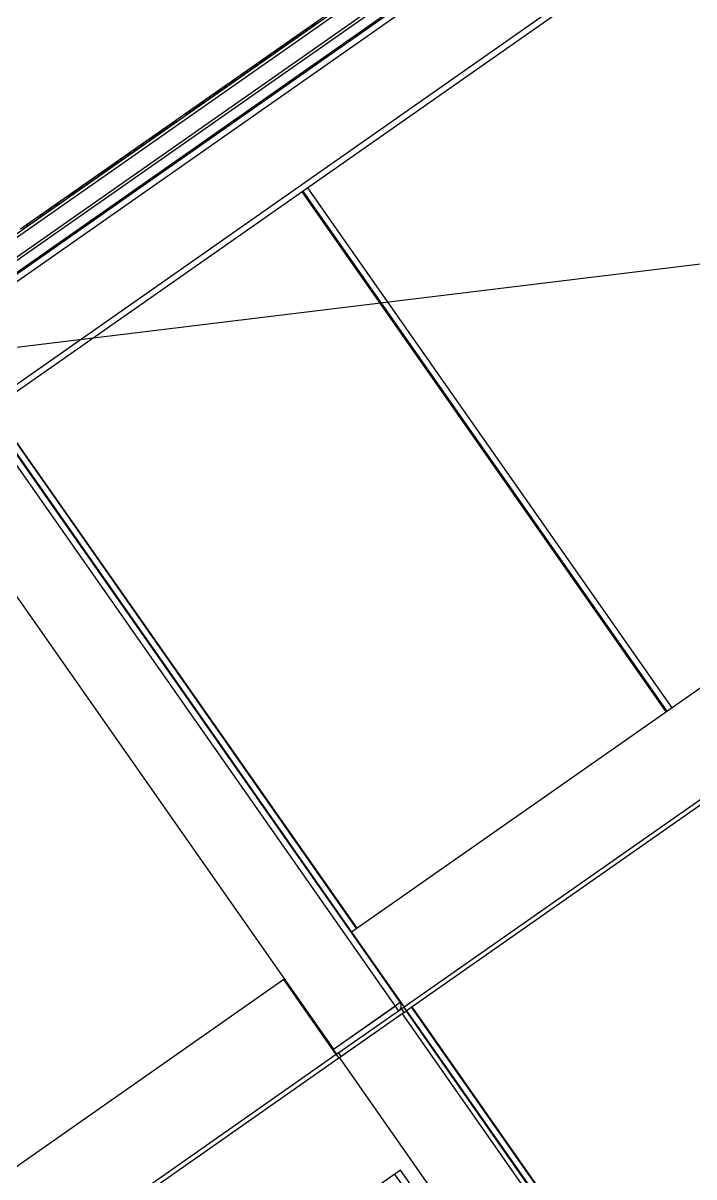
# Model space of a CAD drawing. Header units: millimetres. Extents: x 152904052 to 153933663, y 538271515 to 539240469.
# Drawn here: x 153466419 to 153466873, y 538579636 to 538580417 of the extents above; entities that cross this region are included whole.
import ezdxf

# ---------------------------------------------------------------- set-up
doc = ezdxf.new("R2010")
doc.units = ezdxf.units.MM
doc.layers.add('POWR', color=5, linetype='Continuous')
doc.layers.add('SCHM', color=9, linetype='Continuous')

msp = doc.modelspace()

# ---------------------------------------------------------------- linework, layer by layer
at = {"layer": 'POWR', "color": 7}
for p, q in [((153466325.01, 538580208.99), (153467221.16, 538580836.48)), ((153466325.52, 538580211.91), (153467218.24, 538580836.99)), ((153467225.2, 538580826), (153466333.48, 538580201.61)), ((153467226.34, 538580824.36), (153466334.63, 538580199.97)), ((153467214.87, 538580807.11), (153464552.63, 538578942.98)), ((153467217.22, 538580803.75), (153464554.98, 538578939.63)), ((153465908.45, 538579893.81), (153467206.81, 538580802.93)), ((153467267, 538580769.27), (153464570.35, 538578881.05)), ((153467239.86, 538580745.26), (153466390.73, 538580150.69)), ((153466416.88, 538580277.41), (153466649.15, 538580440.04)), ((153466612.97, 538580413.3), (153466613.03, 538580413.22)), ((153466614.19, 538580414.15), (153466614.24, 538580414.07)), ((153466617.51, 538580416.49), (153466617.57, 538580416.4)), ((153466601.43, 538580405.22), (153466602.09, 538580405.69)), ((153466602.39, 538580405.9), (153466606.54, 538580408.8)), ((153466606.54, 538580408.8), (153466607.96, 538580409.79)), ((153466606.54, 538580408.8), (153466606.6, 538580408.72)), ((153466608.1, 538580409.89), (153466608.16, 538580409.81)), ((153466590.15, 538580397.33), (153466590.21, 538580397.24)), ((153466591.12, 538580398), (153466591.18, 538580397.92)), ((153466594.12, 538580400.1), (153466594.17, 538580400.02)), ((153466596.23, 538580401.58), (153466596.29, 538580401.5)), ((153466599.06, 538580403.56), (153466599.11, 538580403.48)), ((153466579.25, 538580389.7), (153466579.31, 538580389.61)), ((153466580.22, 538580390.37), (153466580.28, 538580390.29)), ((153466582.43, 538580391.92), (153466582.48, 538580391.84)), ((153466583.48, 538580392.66), (153466583.54, 538580392.58)), ((153466583.63, 538580392.76), (153466587.89, 538580395.74)), ((153467485.45, 538580392.78), (153466640.91, 538579801.42)), ((153466568.14, 538580381.91), (153466568.2, 538580381.83)), ((153466570.35, 538580383.46), (153466570.41, 538580383.38)), ((153466571.32, 538580384.14), (153466571.37, 538580384.06)), ((153466573.01, 538580385.32), (153466573.07, 538580385.24)), ((153466574.23, 538580386.18), (153466574.29, 538580386.09)), ((153466575.28, 538580386.92), (153466575.34, 538580386.83)), ((153466576.34, 538580387.66), (153466576.4, 538580387.57)), ((153466556.58, 538580373.82), (153466556.63, 538580373.73)), ((153466561.51, 538580377.27), (153466561.57, 538580377.19)), ((153466548.26, 538580367.99), (153466548.31, 538580367.91)), ((153466551.64, 538580370.36), (153466551.7, 538580370.28)), ((153466554.34, 538580372.25), (153466554.4, 538580372.17)), ((153466555.4, 538580372.99), (153466555.46, 538580372.91)), ((153466536, 538580359.41), (153466536.06, 538580359.33)), ((153466542.04, 538580363.64), (153466542.1, 538580363.56)), ((153466543.29, 538580364.51), (153466544.88, 538580365.63)), ((153466544.88, 538580365.63), (153466544.94, 538580365.55)), ((153466522.77, 538580350.14), (153466522.82, 538580350.06)), ((153466528.86, 538580354.41), (153466528.92, 538580354.33)), ((153466529.96, 538580355.18), (153466530.02, 538580355.1)), ((153466531.07, 538580355.96), (153466531.13, 538580355.87)), ((153466533.73, 538580357.82), (153466533.79, 538580357.74)), ((153466513.08, 538580343.36), (153466513.14, 538580343.28)), ((153466515.62, 538580345.14), (153466515.68, 538580345.06)), ((153466504.1, 538580337.07), (153466508.34, 538580340.04)), ((153466504.1, 538580337.07), (153466504.15, 538580336.99)), ((153466508.48, 538580340.14), (153466508.54, 538580340.06)), ((153467520.96, 538580342.07), (153466676.41, 538579750.72)), ((153467522.74, 538580339.53), (153466678.19, 538579748.18)), ((153466491.05, 538580327.93), (153466491.1, 538580327.85)), ((153466492.11, 538580328.67), (153466492.16, 538580328.59)), ((153466493.8, 538580329.86), (153466493.86, 538580329.78)), ((153466496.08, 538580331.45), (153466496.13, 538580331.37)), ((153466498.35, 538580333.05), (153466498.41, 538580332.96)), ((153466483.19, 538580322.43), (153466488.68, 538580326.27)), ((153466488.93, 538580326.45), (153466488.99, 538580326.37)), ((153466463.66, 538580308.75), (153466468.36, 538580312.05)), ((153466468.71, 538580312.29), (153466468.77, 538580312.21)), ((153466473.31, 538580315.51), (153466473.37, 538580315.43)), ((153466475.85, 538580317.29), (153466475.91, 538580317.21)), ((153466456.14, 538580303.49), (153466456.2, 538580303.41)), ((153466463.66, 538580308.75), (153466463.71, 538580308.67)), ((153466611.17, 538580305.04), (153466857.57, 538579953.13)), ((153466443.43, 538580294.59), (153466448.75, 538580298.32)), ((153466449, 538580298.49), (153466449.05, 538580298.41)), ((153466451.16, 538580300), (153466451.21, 538580299.92)), ((153466453.87, 538580301.9), (153466453.92, 538580301.82)), ((153466853.89, 538579950.55), (153466607.48, 538580302.46)), ((153466607.89, 538580302.75), (153466854.3, 538579950.84)), ((153466434.5, 538580288.34), (153466434.56, 538580288.26)), ((153466436.08, 538580289.44), (153466436.13, 538580289.36)), ((153466437.13, 538580290.18), (153466437.19, 538580290.1)), ((153466440.75, 538580292.71), (153466440.8, 538580292.63)), ((153466441.71, 538580293.39), (153466441.77, 538580293.31)), ((153466443.16, 538580294.4), (153466443.22, 538580294.32)), ((153466423.43, 538580280.58), (153466428.61, 538580284.21)), ((153466428.93, 538580284.44), (153466428.99, 538580284.36)), ((153466431.84, 538580286.48), (153466431.9, 538580286.39)), ((153466432.81, 538580287.15), (153466432.87, 538580287.07)), ((153466397.78, 538580155.62), (153466644.19, 538579803.72)), ((153466644.59, 538579804), (153466398.19, 538580155.91)), ((153466393.08, 538580147.33), (153466670.35, 538579751.35)), ((153466394.5, 538580153.33), (153466640.91, 538579801.42)), ((153466396.44, 538580149.68), (153466673.71, 538579753.71)), ((153466351.39, 538580118.14), (153466628.66, 538579722.16)), ((153466640.91, 538579801.42), (153466676.41, 538579750.72)), ((153466595.04, 538579769.3), (153465739.84, 538579170.49)), ((153466630.54, 538579718.59), (153466595.04, 538579769.3)), ((153466628.66, 538579722.16), (153466670.35, 538579751.35)), ((153466670.41, 538579751.27), (153466628.71, 538579722.08)), ((153466674.83, 538579749.49), (153466632.24, 538579719.66)), ((153466673.71, 538579753.71), (153466670.35, 538579751.35)), ((153466670.41, 538579751.27), (153466672.7, 538579747.99)), ((153466676.47, 538579750.63), (153466674.83, 538579749.49)), ((153466676.55, 538579747.03), (153466674.83, 538579749.49)), ((153466678.19, 538579748.18), (153466676.41, 538579750.72)), ((153466681.47, 538579750.47), (153466868.11, 538579483.92)), ((153466868.52, 538579484.2), (153466681.88, 538579750.76)), ((153466672.7, 538579747.99), (153466631.01, 538579718.8)), ((153466675.24, 538579746.11), (153466632.73, 538579716.34)), ((153466676.55, 538579747.03), (153466633.96, 538579717.2)), ((153466675.24, 538579746.11), (153466862, 538579479.4)), ((153466676.55, 538579747.03), (153466677.78, 538579747.89)), ((153466678.19, 538579748.18), (153466677.78, 538579747.89)), ((153466677.78, 538579747.89), (153466864.49, 538579481.24)), ((153466678.19, 538579748.18), (153466864.83, 538579481.62)), ((153466649.44, 538579736.59), (153466649.38, 538579736.67)), ((153466649.54, 538579736.78), (153466649.6, 538579736.7)), ((153466651.24, 538579737.85), (153466651.18, 538579737.93)), ((153466652.88, 538579739), (153466652.82, 538579739.08)), ((153466652.98, 538579739.19), (153466653.04, 538579739.11)), ((153466630.54, 538579718.59), (153465775.35, 538579119.78)), ((153466631.01, 538579718.8), (153466628.71, 538579722.08)), ((153466630.54, 538579718.59), (153466632.32, 538579716.06)), ((153466631.01, 538579718.8), (153466630.6, 538579718.51)), ((153466633.96, 538579717.2), (153466632.24, 538579719.66)), ((153466632.32, 538579716.06), (153465777.12, 538579117.24)), ((153466632.73, 538579716.34), (153466632.32, 538579716.06)), ((153466632.73, 538579716.34), (153466819.48, 538579449.63)), ((153466674.05, 538579640.41), (153466342.3, 538579408.12)), ((153466794.5, 538579468.39), (153466674.05, 538579640.41)), ((153466790.57, 538579465.64), (153466670.12, 538579637.66))]:
    msp.add_line(p, q, dxfattribs=at)
for radius in [0.1, 4.1]:
    msp.add_arc((153466670.35, 538579751.35), radius, 304.99999, 34.99999, dxfattribs=at)
for points, knots in [([(153466612.68, 538580413.1), (153466612.51, 538580412.98), (153466611.98, 538580412.61), (153466611.4, 538580412.21), (153466611.32, 538580412.15), (153466611.27, 538580412.12)], [0, 0, 0, 0, 0.185295, 0.570588, 1, 1, 1, 1]), ([(153466615.24, 538580414.89), (153466615.02, 538580414.74), (153466614.59, 538580414.44), (153466613.97, 538580414), (153466613.43, 538580413.63), (153466613.04, 538580413.35), (153466612.99, 538580413.32), (153466612.97, 538580413.3)], [0, 0, 0, 0, 0.198322, 0.378488, 0.552347, 0.763981, 1, 1, 1, 1]), ([(153466616.3, 538580415.63), (153466616.26, 538580415.61), (153466616.18, 538580415.55), (153466615.76, 538580415.26), (153466615.36, 538580414.98), (153466615.04, 538580414.75), (153466614.74, 538580414.54), (153466614.49, 538580414.37), (153466614.32, 538580414.25), (153466614.2, 538580414.17), (153466614.19, 538580414.16), (153466614.19, 538580414.15)], [0, 0, 0, 0, 0.201167, 0.403831, 0.503378, 0.598958, 0.684959, 0.766209, 0.838872, 0.91563, 1, 1, 1, 1]), ([(153466617.51, 538580416.49), (153466617.47, 538580416.45), (153466617.37, 538580416.39), (153466616.78, 538580415.97), (153466616.06, 538580415.47), (153466615.51, 538580415.08), (153466615.24, 538580414.89)], [0, 0, 0, 0, 0.2796075, 0.5632582, 0.7841437, 1, 1, 1, 1]), ([(153466602.25, 538580405.8), (153466602.26, 538580405.81), (153466602.34, 538580405.86), (153466601.79, 538580405.47), (153466601.09, 538580404.98), (153466600.44, 538580404.53), (153466600.31, 538580404.44)], [0, 0, 0, 0, 0.107216, 0.503754, 0.902427, 1, 1, 1, 1]), ([(153466610.99, 538580411.91), (153466610.55, 538580411.61), (153466609.47, 538580410.85), (153466608.33, 538580410.06), (153466608.18, 538580409.95), (153466608.1, 538580409.89)], [0, 0, 0, 0, 0.240939, 0.600165, 1, 1, 1, 1]), ([(153466589.87, 538580397.13), (153466589.8, 538580397.08), (153466589.12, 538580396.6), (153466588.29, 538580396.02), (153466588.12, 538580395.9), (153466588.03, 538580395.84)], [0, 0, 0, 0, 0.046306, 0.500551, 1, 1, 1, 1]), ([(153466590.83, 538580397.8), (153466590.69, 538580397.71), (153466590.22, 538580397.37), (153466590.18, 538580397.35), (153466590.15, 538580397.33)], [0, 0, 0, 0, 0.290735, 1, 1, 1, 1]), ([(153466595.09, 538580400.78), (153466594.69, 538580400.51), (153466593.94, 538580399.98), (153466592.85, 538580399.22), (153466591.93, 538580398.57), (153466591.25, 538580398.09), (153466591.16, 538580398.03), (153466591.12, 538580398)], [0, 0, 0, 0, 0.195561, 0.375771, 0.551379, 0.764917, 1, 1, 1, 1]), ([(153466596.23, 538580401.58), (153466596.19, 538580401.55), (153466596.11, 538580401.5), (153466595.69, 538580401.21), (153466595.29, 538580400.92), (153466594.97, 538580400.7), (153466594.67, 538580400.49), (153466594.42, 538580400.32), (153466594.25, 538580400.19), (153466594.14, 538580400.12), (153466594.12, 538580400.11), (153466594.12, 538580400.1)], [0, 0, 0, 0, 0.199643, 0.398707, 0.496941, 0.592211, 0.679121, 0.762169, 0.836644, 0.914884, 1, 1, 1, 1]), ([(153466599.06, 538580403.56), (153466598.98, 538580403.51), (153466598.81, 538580403.39), (153466597.78, 538580402.67), (153466596.51, 538580401.78), (153466595.56, 538580401.11), (153466595.09, 538580400.78)], [0, 0, 0, 0, 0.281546, 0.564293, 0.784058, 1, 1, 1, 1]), ([(153466600.02, 538580404.24), (153466599.98, 538580404.21), (153466599.93, 538580404.17), (153466599.41, 538580403.81), (153466599.34, 538580403.76)], [0, 0, 0, 0, 0.86747, 1, 1, 1, 1]), ([(153466579.25, 538580389.7), (153466579.18, 538580389.64), (153466579.03, 538580389.54), (153466578.23, 538580388.98), (153466577.83, 538580388.7)], [0, 0, 0, 0, 0.504685, 1, 1, 1, 1]), ([(153466580.22, 538580390.37), (153466580.18, 538580390.34), (153466580.13, 538580390.31), (153466579.61, 538580389.94), (153466579.54, 538580389.9)], [0, 0, 0, 0, 0.86881, 1, 1, 1, 1]), ([(153466582.43, 538580391.92), (153466582.36, 538580391.87), (153466582.22, 538580391.77), (153466581.48, 538580391.26), (153466580.76, 538580390.75), (153466580.51, 538580390.57)], [0, 0, 0, 0, 0.398441, 0.795092, 1, 1, 1, 1]), ([(153466583.48, 538580392.66), (153466583.44, 538580392.63), (153466583.38, 538580392.58), (153466582.88, 538580392.24), (153466582.71, 538580392.12)], [0, 0, 0, 0, 0.664642, 1, 1, 1, 1]), ([(153466562.79, 538580378.17), (153466563.16, 538580378.43), (153466564.27, 538580379.2), (153466566.01, 538580380.42), (153466567.36, 538580381.37), (153466567.86, 538580381.71)], [0, 0, 0, 0, 0.241234, 0.720278, 1, 1, 1, 1]), ([(153466570.06, 538580383.26), (153466569.97, 538580383.19), (153466569.25, 538580382.69), (153466568.41, 538580382.1), (153466568.23, 538580381.98), (153466568.14, 538580381.91)], [0, 0, 0, 0, 0.0661012, 0.5140051, 1, 1, 1, 1]), ([(153466571.03, 538580383.94), (153466570.89, 538580383.84), (153466570.42, 538580383.51), (153466570.38, 538580383.48), (153466570.35, 538580383.46)], [0, 0, 0, 0, 0.293479, 1, 1, 1, 1]), ([(153466572.73, 538580385.12), (153466572.55, 538580385), (153466572.03, 538580384.64), (153466571.45, 538580384.23), (153466571.36, 538580384.17), (153466571.32, 538580384.14)], [0, 0, 0, 0, 0.187819, 0.577045, 1, 1, 1, 1]), ([(153466573.94, 538580385.98), (153466573.8, 538580385.88), (153466573.45, 538580385.63), (153466573.09, 538580385.38), (153466573.04, 538580385.34), (153466573.01, 538580385.32)], [0, 0, 0, 0, 0.249155, 0.608844, 1, 1, 1, 1]), ([(153466575.28, 538580386.92), (153466575.18, 538580386.84), (153466574.98, 538580386.7), (153466574.69, 538580386.5), (153466574.45, 538580386.33), (153466574.26, 538580386.2), (153466574.24, 538580386.18), (153466574.23, 538580386.18)], [0, 0, 0, 0, 0.193235, 0.373767, 0.551009, 0.766025, 1, 1, 1, 1]), ([(153466576.34, 538580387.66), (153466576.32, 538580387.64), (153466576.28, 538580387.61), (153466576, 538580387.42), (153466575.66, 538580387.18), (153466575.41, 538580387), (153466575.28, 538580386.92)], [0, 0, 0, 0, 0.28369, 0.564887, 0.783362, 1, 1, 1, 1]), ([(153466577.54, 538580388.5), (153466577.54, 538580388.5), (153466577.56, 538580388.51), (153466577.36, 538580388.37), (153466576.91, 538580388.06), (153466576.63, 538580387.86)], [0, 0, 0, 0, 0.047306, 0.388103, 1, 1, 1, 1]), ([(153466556.44, 538580373.72), (153466556.45, 538580373.72), (153466556.47, 538580373.74), (153466556.38, 538580373.68), (153466556.23, 538580373.57), (153466556, 538580373.41), (153466555.72, 538580373.22), (153466555.5, 538580373.07), (153466555.4, 538580372.99)], [0, 0, 0, 0, 0.135514, 0.312166, 0.486181, 0.658258, 0.828751, 1, 1, 1, 1]), ([(153466561.51, 538580377.27), (153466561.42, 538580377.2), (153466561.22, 538580377.07), (153466559.92, 538580376.16), (153466558.38, 538580375.08), (153466557.27, 538580374.3), (153466556.74, 538580373.93)], [0, 0, 0, 0, 0.291481, 0.577385, 0.799134, 1, 1, 1, 1]), ([(153466562.47, 538580377.95), (153466562.49, 538580377.96), (153466562.56, 538580378), (153466562.29, 538580377.82), (153466561.86, 538580377.52), (153466561.8, 538580377.47)], [0, 0, 0, 0, 0.190558, 0.884747, 1, 1, 1, 1]), ([(153466544.88, 538580365.63), (153466545.81, 538580366.28), (153466546.86, 538580367.02), (153466547.85, 538580367.71), (153466547.97, 538580367.79)], [0, 0, 0, 0, 0.8794, 1, 1, 1, 1]), ([(153466551.35, 538580370.16), (153466550.84, 538580369.8), (153466549.69, 538580368.99), (153466548.5, 538580368.16), (153466548.34, 538580368.05), (153466548.26, 538580367.99)], [0, 0, 0, 0, 0.276376, 0.625984, 1, 1, 1, 1]), ([(153466554.05, 538580372.05), (153466553.98, 538580372), (153466553.47, 538580371.64), (153466552.67, 538580371.08), (153466551.8, 538580370.47), (153466551.7, 538580370.4), (153466551.64, 538580370.36)], [0, 0, 0, 0, 0.048282, 0.319575, 0.647967, 1, 1, 1, 1]), ([(153466555.4, 538580372.99), (153466555.29, 538580372.92), (153466555.09, 538580372.77), (153466554.8, 538580372.57), (153466554.56, 538580372.4), (153466554.38, 538580372.28), (153466554.35, 538580372.26), (153466554.34, 538580372.25)], [0, 0, 0, 0, 0.190803, 0.37176, 0.550839, 0.767471, 1, 1, 1, 1]), ([(153466534.66, 538580358.47), (153466534.63, 538580358.45), (153466534.4, 538580358.29), (153466534.1, 538580358.08), (153466533.79, 538580357.86), (153466533.75, 538580357.83), (153466533.73, 538580357.82)], [0, 0, 0, 0, 0.055296, 0.35897, 0.671266, 1, 1, 1, 1]), ([(153466536, 538580359.41), (153466535.85, 538580359.3), (153466535.54, 538580359.08), (153466535.19, 538580358.84), (153466534.98, 538580358.7), (153466534.96, 538580358.68), (153466534.95, 538580358.67)], [0, 0, 0, 0, 0.279043, 0.549923, 0.768681, 1, 1, 1, 1]), ([(153466537.03, 538580360.13), (153466537.04, 538580360.14), (153466537.09, 538580360.17), (153466537, 538580360.11), (153466536.77, 538580359.95), (153466536.43, 538580359.71), (153466536.15, 538580359.51), (153466536, 538580359.41)], [0, 0, 0, 0, 0.077223, 0.31542, 0.545317, 0.771433, 1, 1, 1, 1]), ([(153466538.25, 538580360.98), (153466538.25, 538580360.98), (153466538.24, 538580360.98), (153466538.02, 538580360.83), (153466537.71, 538580360.6), (153466537.42, 538580360.4), (153466537.32, 538580360.33)], [0, 0, 0, 0, 0.161116, 0.4945, 0.820886, 1, 1, 1, 1]), ([(153466539.95, 538580362.17), (153466539.88, 538580362.13), (153466539.75, 538580362.04), (153466539.16, 538580361.62), (153466538.63, 538580361.25), (153466538.53, 538580361.18)], [0, 0, 0, 0, 0.437424, 0.900221, 1, 1, 1, 1]), ([(153466540.91, 538580362.85), (153466540.88, 538580362.82), (153466540.83, 538580362.79), (153466540.35, 538580362.45), (153466540.23, 538580362.37)], [0, 0, 0, 0, 0.761279, 1, 1, 1, 1]), ([(153466542.04, 538580363.64), (153466542, 538580363.61), (153466541.93, 538580363.56), (153466541.42, 538580363.2), (153466541.2, 538580363.05)], [0, 0, 0, 0, 0.574403, 1, 1, 1, 1]), ([(153466543.13, 538580364.4), (153466543.09, 538580364.37), (153466543.02, 538580364.33), (153466542.54, 538580363.99), (153466542.33, 538580363.84)], [0, 0, 0, 0, 0.550104, 1, 1, 1, 1]), ([(153466522.77, 538580350.14), (153466522.71, 538580350.1), (153466522.59, 538580350.02), (153466521.64, 538580349.35), (153466520.29, 538580348.41), (153466519.04, 538580347.54), (153466518.43, 538580347.1)], [0, 0, 0, 0, 0.262268, 0.513831, 0.759272, 1, 1, 1, 1]), ([(153466529.68, 538580354.98), (153466529.54, 538580354.89), (153466528.95, 538580354.47), (153466528.9, 538580354.44), (153466528.86, 538580354.41)], [0, 0, 0, 0, 0.228803, 1, 1, 1, 1]), ([(153466530.78, 538580355.75), (153466530.62, 538580355.64), (153466530.06, 538580355.25), (153466530, 538580355.21), (153466529.96, 538580355.18)], [0, 0, 0, 0, 0.292499, 1, 1, 1, 1]), ([(153466531.75, 538580356.43), (153466531.61, 538580356.33), (153466531.15, 538580356.01), (153466531.1, 538580355.98), (153466531.07, 538580355.96)], [0, 0, 0, 0, 0.299467, 1, 1, 1, 1]), ([(153466533.44, 538580357.62), (153466533.27, 538580357.5), (153466532.72, 538580357.11), (153466532.19, 538580356.74), (153466532.09, 538580356.67), (153466532.03, 538580356.63)], [0, 0, 0, 0, 0.181462, 0.5796299, 1, 1, 1, 1]), ([(153466512.8, 538580343.16), (153466512.4, 538580342.88), (153466511.36, 538580342.16), (153466509.97, 538580341.18), (153466508.73, 538580340.32), (153466508.57, 538580340.2), (153466508.48, 538580340.14)], [0, 0, 0, 0, 0.151094, 0.39751, 0.693287, 1, 1, 1, 1]), ([(153466515.62, 538580345.14), (153466515.24, 538580344.88), (153466514.49, 538580344.35), (153466513.67, 538580343.77), (153466513.17, 538580343.42), (153466513.11, 538580343.38), (153466513.08, 538580343.36)], [0, 0, 0, 0, 0.277048, 0.550765, 0.770996, 1, 1, 1, 1]), ([(153466516.66, 538580345.87), (153466516.66, 538580345.87), (153466516.66, 538580345.87), (153466516.56, 538580345.8), (153466516.38, 538580345.67), (153466516.13, 538580345.5), (153466515.84, 538580345.29), (153466515.52, 538580345.07), (153466515.21, 538580344.85), (153466514.94, 538580344.66), (153466514.74, 538580344.52), (153466514.6, 538580344.42), (153466514.58, 538580344.41), (153466514.57, 538580344.4)], [0, 0, 0, 0, 0.024638, 0.123502, 0.219339, 0.313902, 0.409294, 0.508275, 0.605476, 0.701523, 0.798387, 0.897305, 1, 1, 1, 1]), ([(153466518.14, 538580346.9), (153466518.1, 538580346.88), (153466518.03, 538580346.83), (153466517.47, 538580346.43), (153466516.64, 538580345.85), (153466515.96, 538580345.38), (153466515.62, 538580345.14)], [0, 0, 0, 0, 0.233117, 0.489666, 0.74158, 1, 1, 1, 1]), ([(153466501.08, 538580334.96), (153466501.04, 538580334.93), (153466500.99, 538580334.89), (153466500.45, 538580334.52), (153466500.3, 538580334.41)], [0, 0, 0, 0, 0.7249547, 1, 1, 1, 1]), ([(153466503.2, 538580336.44), (153466503.15, 538580336.41), (153466503.06, 538580336.34), (153466502.4, 538580335.88), (153466501.68, 538580335.38), (153466501.37, 538580335.16)], [0, 0, 0, 0, 0.357086, 0.722158, 1, 1, 1, 1]), ([(153466490.76, 538580327.73), (153466490.7, 538580327.69), (153466490.03, 538580327.22), (153466489.22, 538580326.65), (153466489.03, 538580326.52), (153466488.93, 538580326.45)], [0, 0, 0, 0, 0.046262, 0.518324, 1, 1, 1, 1]), ([(153466491.82, 538580328.47), (153466491.65, 538580328.35), (153466491.15, 538580328.01), (153466491.09, 538580327.96), (153466491.05, 538580327.93)], [0, 0, 0, 0, 0.348529, 1, 1, 1, 1]), ([(153466493.52, 538580329.66), (153466493.34, 538580329.54), (153466492.8, 538580329.16), (153466492.27, 538580328.79), (153466492.16, 538580328.71), (153466492.11, 538580328.67)], [0, 0, 0, 0, 0.185329, 0.588233, 1, 1, 1, 1]), ([(153466496.08, 538580331.45), (153466495.73, 538580331.21), (153466495.05, 538580330.74), (153466494.33, 538580330.23), (153466493.89, 538580329.92), (153466493.83, 538580329.88), (153466493.8, 538580329.86)], [0, 0, 0, 0, 0.275813, 0.552302, 0.773603, 1, 1, 1, 1]), ([(153466498.35, 538580333.05), (153466498.31, 538580333.02), (153466498.23, 538580332.96), (153466497.62, 538580332.53), (153466496.86, 538580332.01), (153466496.34, 538580331.64), (153466496.08, 538580331.45)], [0, 0, 0, 0, 0.291955, 0.564274, 0.77698, 1, 1, 1, 1]), ([(153466500.02, 538580334.21), (153466499.96, 538580334.17), (153466499.83, 538580334.08), (153466499.24, 538580333.67), (153466498.72, 538580333.3), (153466498.64, 538580333.25)], [0, 0, 0, 0, 0.449901, 0.911411, 1, 1, 1, 1]), ([(153466478.36, 538580319.05), (153466478.36, 538580319.05), (153466478.36, 538580319.05), (153466478.12, 538580318.88), (153466477.63, 538580318.54), (153466476.84, 538580317.98), (153466476.19, 538580317.53), (153466475.85, 538580317.29)], [0, 0, 0, 0, 0.103284, 0.300865, 0.488334, 0.735336, 1, 1, 1, 1]), ([(153466482.91, 538580322.24), (153466482.91, 538580322.24), (153466482.92, 538580322.24), (153466482.23, 538580321.76), (153466481.03, 538580320.92), (153466479.76, 538580320.03), (153466478.92, 538580319.44), (153466478.65, 538580319.25)], [0, 0, 0, 0, 0.16836, 0.429285, 0.677212, 0.894576, 1, 1, 1, 1]), ([(153466473.02, 538580315.31), (153466472.63, 538580315.03), (153466471.58, 538580314.3), (153466470.21, 538580313.34), (153466468.97, 538580312.48), (153466468.8, 538580312.35), (153466468.71, 538580312.29)], [0, 0, 0, 0, 0.15269, 0.403814, 0.701599, 1, 1, 1, 1]), ([(153466475.85, 538580317.29), (153466475.47, 538580317.02), (153466474.7, 538580316.48), (153466473.9, 538580315.93), (153466473.4, 538580315.58), (153466473.34, 538580315.53), (153466473.31, 538580315.51)], [0, 0, 0, 0, 0.275104, 0.554507, 0.77669, 1, 1, 1, 1]), ([(153466456.14, 538580303.49), (153466455.8, 538580303.25), (153466455.1, 538580302.76), (153466454.4, 538580302.27), (153466453.95, 538580301.96), (153466453.9, 538580301.92), (153466453.87, 538580301.9)], [0, 0, 0, 0, 0.27511, 0.557358, 0.780093, 1, 1, 1, 1]), ([(153466458.38, 538580305.06), (153466458.38, 538580305.06), (153466458.38, 538580305.06), (153466458.17, 538580304.91), (153466457.79, 538580304.64), (153466457.29, 538580304.3), (153466456.73, 538580303.9), (153466456.34, 538580303.63), (153466456.14, 538580303.49)], [0, 0, 0, 0, 0.099931, 0.297137, 0.482001, 0.644907, 0.814694, 1, 1, 1, 1]), ([(153466461.06, 538580306.94), (153466461.06, 538580306.94), (153466461.07, 538580306.94), (153466460.59, 538580306.61), (153466459.76, 538580306.03), (153466459.02, 538580305.5), (153466458.67, 538580305.26)], [0, 0, 0, 0, 0.185336, 0.481365, 0.759128, 1, 1, 1, 1]), ([(153466463.2, 538580308.43), (153466463.2, 538580308.43), (153466463.2, 538580308.43), (153466462.59, 538580308.01), (153466461.74, 538580307.41), (153466461.36, 538580307.15)], [0, 0, 0, 0, 0.266218, 0.672411, 1, 1, 1, 1]), ([(153466450.87, 538580299.8), (153466450.79, 538580299.75), (153466450.12, 538580299.27), (153466449.3, 538580298.7), (153466449.1, 538580298.56), (153466449, 538580298.49)], [0, 0, 0, 0, 0.059815, 0.533636, 1, 1, 1, 1]), ([(153466453.58, 538580301.7), (153466453.13, 538580301.38), (153466452.2, 538580300.73), (153466451.36, 538580300.14), (153466451.22, 538580300.05), (153466451.16, 538580300)], [0, 0, 0, 0, 0.32564, 0.665263, 1, 1, 1, 1]), ([(153466434.22, 538580288.14), (153466434.05, 538580288.02), (153466433.51, 538580287.64), (153466432.98, 538580287.27), (153466432.86, 538580287.19), (153466432.81, 538580287.15)], [0, 0, 0, 0, 0.192889, 0.60287, 1, 1, 1, 1]), ([(153466436.78, 538580289.93), (153466436.43, 538580289.69), (153466435.74, 538580289.2), (153466435.04, 538580288.72), (153466434.59, 538580288.4), (153466434.53, 538580288.36), (153466434.5, 538580288.34)], [0, 0, 0, 0, 0.275754, 0.56072, 0.783725, 1, 1, 1, 1]), ([(153466437.13, 538580290.18), (153466436.97, 538580290.07), (153466436.65, 538580289.84), (153466436.33, 538580289.62), (153466436.12, 538580289.47), (153466436.09, 538580289.45), (153466436.08, 538580289.44)], [0, 0, 0, 0, 0.275921, 0.560742, 0.783615, 1, 1, 1, 1]), ([(153466438.17, 538580290.91), (153466438.17, 538580290.91), (153466438.17, 538580290.91), (153466438.08, 538580290.84), (153466437.9, 538580290.72), (153466437.67, 538580290.55), (153466437.4, 538580290.37), (153466437.23, 538580290.25), (153466437.13, 538580290.18)], [0, 0, 0, 0, 0.051902, 0.258252, 0.449306, 0.618763, 0.79889, 1, 1, 1, 1]), ([(153466439.05, 538580291.52), (153466439.03, 538580291.51), (153466438.99, 538580291.48), (153466438.76, 538580291.32), (153466438.53, 538580291.16), (153466438.46, 538580291.11)], [0, 0, 0, 0, 0.436374, 0.82486, 1, 1, 1, 1]), ([(153466440.75, 538580292.71), (153466440.71, 538580292.69), (153466440.65, 538580292.65), (153466440.15, 538580292.29), (153466439.6, 538580291.91), (153466439.34, 538580291.72)], [0, 0, 0, 0, 0.368878, 0.697816, 1, 1, 1, 1]), ([(153466441.71, 538580293.39), (153466441.69, 538580293.37), (153466441.64, 538580293.34), (153466441.21, 538580293.03), (153466441.03, 538580292.91)], [0, 0, 0, 0, 0.5999408, 1, 1, 1, 1]), ([(153466443.14, 538580294.39), (153466443.14, 538580294.38), (153466443.13, 538580294.38), (153466442.71, 538580294.08), (153466442.12, 538580293.68), (153466442, 538580293.59)], [0, 0, 0, 0, 0.344388, 0.860788, 1, 1, 1, 1]), ([(153466423.25, 538580280.46), (153466423.25, 538580280.46), (153466423.24, 538580280.45), (153466422.91, 538580280.22), (153466422.45, 538580279.9), (153466422.45, 538580279.9)], [0, 0, 0, 0, 0.400326, 0.98925, 1, 1, 1, 1]), ([(153466431.55, 538580286.28), (153466431.22, 538580286.04), (153466430.27, 538580285.37), (153466429.23, 538580284.65), (153466429.03, 538580284.51), (153466428.93, 538580284.44)], [0, 0, 0, 0, 0.218371, 0.615957, 1, 1, 1, 1]), ([(153466432.52, 538580286.95), (153466432.38, 538580286.86), (153466431.95, 538580286.55), (153466431.88, 538580286.51), (153466431.84, 538580286.48)], [0, 0, 0, 0, 0.31786, 1, 1, 1, 1]), ([(153466420.16, 538580278.3), (153466420.13, 538580278.27), (153466420.07, 538580278.23), (153466419.57, 538580277.88), (153466419.01, 538580277.49), (153466418.75, 538580277.31)], [0, 0, 0, 0, 0.375057, 0.701749, 1, 1, 1, 1]), ([(153466421.07, 538580278.93), (153466421.07, 538580278.93), (153466421.06, 538580278.93), (153466420.82, 538580278.76), (153466420.47, 538580278.52), (153466420.45, 538580278.5)], [0, 0, 0, 0, 0.372675, 0.947787, 1, 1, 1, 1]), ([(153466422.16, 538580279.7), (153466422.16, 538580279.69), (153466422.15, 538580279.69), (153466421.84, 538580279.47), (153466421.4, 538580279.17), (153466421.35, 538580279.13)], [0, 0, 0, 0, 0.371439, 0.92836, 1, 1, 1, 1])]:
    msp.add_open_spline(points, degree=3, knots=knots, dxfattribs=at)
at = {"layer": 'SCHM'}
msp.add_lwpolyline([(153436402.5, 538589589.5), (153437311.5, 538586639.51), (153440093.5, 538583972.51), (153445260.51, 538580965.52), (153454289.51, 538579092.53), (153460138.51, 538579433.54), (153467139.51, 538580285.55), (153471897.5, 538583044.55), (153474644.5, 538585391.56), (153477152.5, 538588096.56), (153480138.49, 538591359.56)], dxfattribs=at)

doc.saveas('drawing.dxf')
